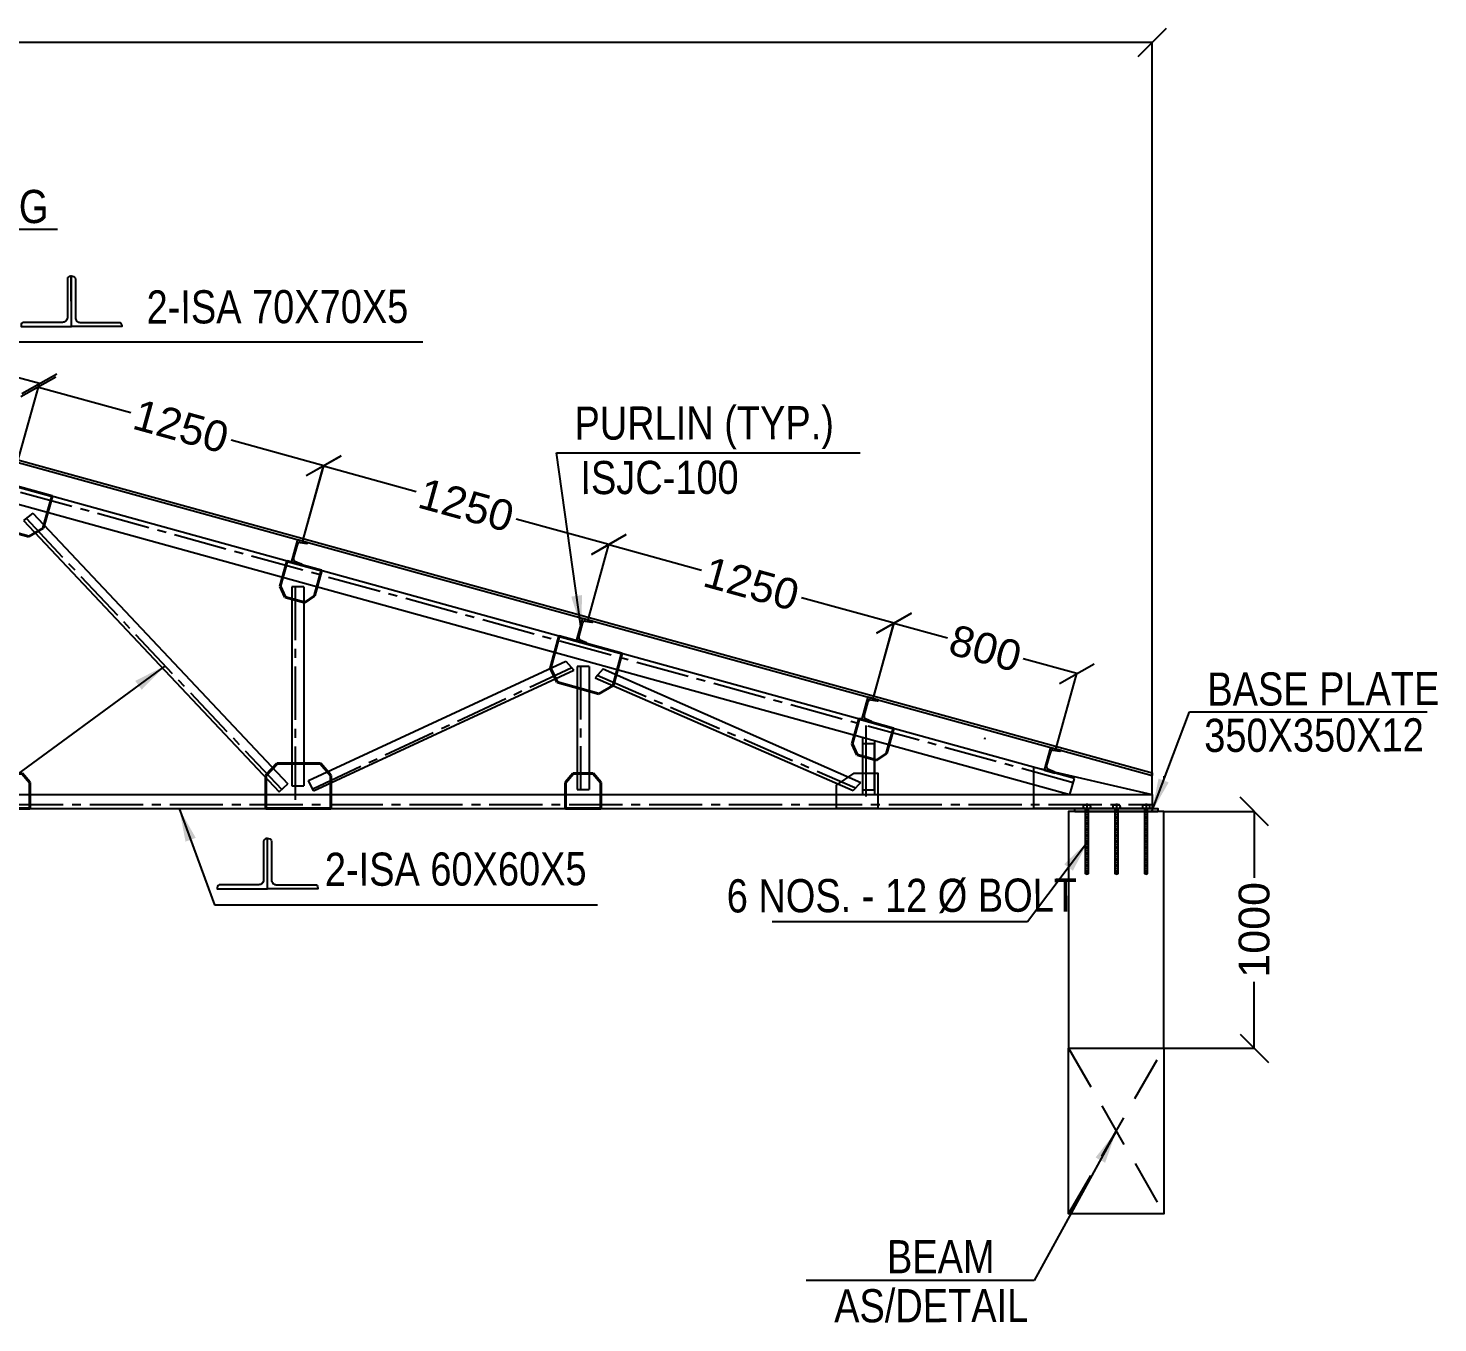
# Model space of a CAD drawing. Header units: inches. Extents: x 1789308 to 1948517, y 1504002 to 1708835.
# Drawn here: x 1883493 to 1892425, y 1570298 to 1578501 of the extents above; entities that cross this region are included whole.
import ezdxf
from ezdxf.enums import TextEntityAlignment as Align

# ---------------------------------------------------------------- set-up
doc = ezdxf.new("R2010")
doc.units = ezdxf.units.IN
doc.header["$LTSCALE"] = 0.015
doc.header["$MEASUREMENT"] = 0
doc.header["$PDMODE"] = 34
doc.header["$PDSIZE"] = -0.1
doc.linetypes.add('CENTER2', pattern=[1.125, 0.75, -0.125, 0.125, -0.125])
doc.linetypes.add('DASHED2', pattern=[0.375, 0.25, -0.125])
for name, color, linetype in [('DIM - GRID - STR', 7, 'Continuous'), ('DIM DEM', 191, 'Continuous'), ('ISA 75X75X6', 104, 'Continuous'), ('SHIFTING - STR', 1, 'Continuous')]:
    doc.layers.add(name, color=color, linetype=linetype)
for name, color, linetype, lineweight in [('PLATE', 1, 'Continuous', 25), ('TEXT', 7, 'Continuous', 5), ('TRUSS', 82, 'Continuous', 25), ('TRUSS - STR', 6, 'Continuous', 25)]:
    doc.layers.add(name, color=color, linetype=linetype, lineweight=lineweight)
doc.styles.add('arial', font='ARIALN.TTF')
doc.styles.add('PRADEEP - STR', font='swissel.ttf')
doc.dimstyles.new('GRID DIM', dxfattribs={"dimtxt": 350, "dimasz": 250, "dimexe": 0.1, "dimexo": 0.1, "dimgap": 0.09, "dimtad": 0, "dimdec": 0, "dimzin": 0, "dimdsep": 46, "dimtxsty": 'PRADEEP - STR', "dimblk": 'OBLIQUE', "dimcen": 0.09, "dimclrd": 73, "dimclre": 73, "dimclrt": 256, "dimadec": 0, "dimazin": 0, "dimtfac": 1, "dimtdec": 0, "dimtofl": 0, "dimtmove": 1, "dimatfit": 3, "dimfxl": 1.25, "dimtolj": 1, "dimtzin": 0, "dimlwd": -1, "dimlwe": -1, "dimarcsym": 2})

# ---------------------------------------------------------------- blocks, each defined once
blk = doc.blocks.new('A$C533A03B5')
at = {"color": 4}
for p, q in [((-22.5, 100), (22.5, 100)), ((-22.5, 0), (-22.5, 100)), ((-17.8, 17.7), (-17.8, 82.3)), ((-9.7, 91.2), (18.5, 94.7)), ((-22.5, 0), (22.5, 0)), ((-9.7, 8.8), (18.5, 5.3)), ((22.5, 0), (22.5, 0.8))]:
    blk.add_line(p, q, dxfattribs=at)
for centre, radius, start, end in [((-8.8, 82.3), 9, 96, 180), ((17.9, 99.3), 4.61, 276.51912, 8.94651), ((-8.8, 17.7), 9, 180, 264), ((18, 0.8), 4.5, 0, 84)]:
    blk.add_arc(centre, radius, start, end, dxfattribs=at)
blk = doc.blocks.new('A$C1F354469')
at = {"layer": 'PLATE', "color": 3, "lineweight": 40}
for p, q in [((-75, 109.9), (-42.5, 149)), ((-42.5, 149), (42.5, 149)), ((75, 109.9), (42.5, 149)), ((-75, 0), (-75, 109.9)), ((75, 109.9), (75, 0)), ((75, 0), (-75, 0))]:
    blk.add_line(p, q, dxfattribs=at)
blk = doc.blocks.new('A$C67564977')
at = {"layer": 'PLATE', "color": 3, "lineweight": 40}
for p, q in [((-132.6, -36.6), (132.6, 36.6)), ((132.6, 36.6), (169.9, -98.7)), ((-95.4, -171.2), (-132.6, -36.6)), ((140.6, -158.3), (169.9, -98.7)), ((-34.9, -206.8), (-95.4, -171.2)), ((140.6, -158.3), (-34.9, -206.8))]:
    blk.add_line(p, q, dxfattribs=at)
blk = doc.blocks.new('A$C08990B8F')
at = {"layer": 'PLATE', "color": 3}
blk.add_lwpolyline([(87.5, 0), (87.5, 99.7), (12.5, 150), (-87.5, 150), (-87.5, 0)], close=True, dxfattribs=at)
blk = doc.blocks.new('_Oblique')
at = {"color": 0, "linetype": 'ByBlock', "lineweight": -2}
blk.add_line((-0.5, -0.5), (0.5, 0.5), dxfattribs=at)
blk = doc.blocks.new('A$C02755AB6')
at = {"layer": 'ISA 75X75X6', "color": 2}
blk.add_lwpolyline([(-0.0054, 0.0634), (-0.0054, 0.0117, -0.414214), (-0.0117, 0.0054), (-0.0635, 0.0054, 0.414214), (-0.0675, 0.0013), (-0.0675, 0), (0, 0), (0, 0.0675), (-0.0014, 0.0675, 0.414214)], format="xyb", close=True, dxfattribs=at)
blk = doc.blocks.new('*D341')
at = {"layer": 'Defpoints', "color": 0, "transparency": 16777216}
for p in [(9873.6, 2475), (11166.4, 2460.5), (11078.6, 2142.5)]:
    blk.add_point(p, dxfattribs=at)
at = {"layer": 'DIM - GRID - STR', "color": 73, "linetype": 'ByBlock', "transparency": 16777216}
for p, q in [((9873.6, 2475.1), (9961.3, 2793.1)), ((9961.3, 2793), (10352.2, 2685.1)), ((11166.4, 2460.5), (10775.5, 2568.3)), ((11078.7, 2142.6), (11166.4, 2460.6))]:
    blk.add_line(p, q, dxfattribs=at)
at = {"layer": 'DIM - GRID - STR', "color": 73, "transparency": 16777216, "xscale": 120, "yscale": 120, "zscale": 120}
for p, rotation in [((9961.3, 2793), 164.5751221282006), ((11166.4, 2460.5), 344.5751221282006)]:
    blk.add_blockref('_Oblique', p, dxfattribs=dict(at, rotation=rotation))
at = {"layer": 'DIM - GRID - STR', "transparency": 16777216, "insert": (10563.8, 2626.7), "char_height": 130, "attachment_point": 5, "rotation": 344.57512, "style": 'PRADEEP - STR'}
blk.add_mtext('\\A1;1250', dxfattribs=at)
blk = doc.blocks.new('*D342')
at = {"layer": 'Defpoints', "color": 0, "transparency": 16777216}
for p in [(11078.6, 2142.5), (12370.9, 2127.7), (12283.2, 1810.1)]:
    blk.add_point(p, dxfattribs=at)
at = {"layer": 'DIM - GRID - STR', "color": 73, "linetype": 'ByBlock', "transparency": 16777216}
for p, q in [((11078.7, 2142.6), (11166.3, 2460.2)), ((11166.3, 2460.1), (11557, 2352.3)), ((12370.9, 2127.7), (11980.2, 2235.5)), ((12283.3, 1810.2), (12370.9, 2127.8))]:
    blk.add_line(p, q, dxfattribs=at)
at = {"layer": 'DIM - GRID - STR', "color": 73, "transparency": 16777216, "xscale": 120, "yscale": 120, "zscale": 120}
for p, rotation in [((11166.3, 2460.1), 164.5751221234735), ((12370.9, 2127.7), 344.5751221234735)]:
    blk.add_blockref('_Oblique', p, dxfattribs=dict(at, rotation=rotation))
at = {"layer": 'DIM - GRID - STR', "transparency": 16777216, "insert": (11768.6, 2293.9), "char_height": 130, "attachment_point": 5, "rotation": 344.57512, "style": 'PRADEEP - STR'}
blk.add_mtext('\\A1;1250', dxfattribs=at)
blk = doc.blocks.new('*D343')
at = {"layer": 'Defpoints', "color": 0, "transparency": 16777216}
for p in [(12283.2, 1810.1), (13575.9, 1795.4), (13488.2, 1477.6)]:
    blk.add_point(p, dxfattribs=at)
at = {"layer": 'DIM - GRID - STR', "color": 73, "linetype": 'ByBlock', "transparency": 16777216}
for p, q in [((12283.3, 1810.2), (12370.9, 2127.9)), ((12370.9, 2127.8), (12761.8, 2020)), ((13575.9, 1795.4), (13185, 1903.2)), ((13488.2, 1477.7), (13575.9, 1795.5))]:
    blk.add_line(p, q, dxfattribs=at)
at = {"layer": 'DIM - GRID - STR', "color": 73, "transparency": 16777216, "xscale": 120, "yscale": 120, "zscale": 120}
for p, rotation in [((12370.9, 2127.8), 164.5751221234735), ((13575.9, 1795.4), 344.5751221234735)]:
    blk.add_blockref('_Oblique', p, dxfattribs=dict(at, rotation=rotation))
at = {"layer": 'DIM - GRID - STR', "transparency": 16777216, "insert": (12973.4, 1961.6), "char_height": 130, "attachment_point": 5, "rotation": 344.57512, "style": 'PRADEEP - STR'}
blk.add_mtext('\\A1;1250', dxfattribs=at)
blk = doc.blocks.new('*D345')
at = {"layer": 'Defpoints', "color": 0, "transparency": 16777216}
for p in [(8668.6, 2807.4), (9965.3, 2807.3), (9900.2, 2571.4)]:
    blk.add_point(p, dxfattribs=at)
at = {"layer": 'DIM - GRID - STR', "color": 73, "linetype": 'ByBlock', "transparency": 16777216}
for p, q in [((8668.6, 2807.5), (8760.3, 3139.9)), ((8760.3, 3139.8), (9151.1, 3031.9)), ((9965.3, 2807.3), (9574.4, 2915.1)), ((9900.2, 2571.5), (9965.3, 2807.4))]:
    blk.add_line(p, q, dxfattribs=at)
at = {"layer": 'DIM - GRID - STR', "color": 73, "transparency": 16777216, "xscale": 120, "yscale": 120, "zscale": 120}
for p, rotation in [((8760.3, 3139.8), 164.5751221234735), ((9965.3, 2807.3), 344.5751221234735)]:
    blk.add_blockref('_Oblique', p, dxfattribs=dict(at, rotation=rotation))
at = {"layer": 'DIM - GRID - STR', "transparency": 16777216, "insert": (9362.8, 2973.5), "char_height": 130, "attachment_point": 5, "rotation": 344.57512, "style": 'PRADEEP - STR'}
blk.add_mtext('\\A1;1250', dxfattribs=at)
blk = doc.blocks.new('*D346')
at = {"layer": 'Defpoints', "color": 0, "transparency": 16777216}
for p in [(14715.1, 1000), (15097.5, 1000), (14715.1, 0)]:
    blk.add_point(p, dxfattribs=at)
at = {"layer": 'DIM - GRID - STR', "color": 73, "linetype": 'ByBlock', "transparency": 16777216}
for p, q in [((14715.2, 1000), (15097.6, 1000)), ((15097.5, 1000), (15097.5, 719.5)), ((15097.5, 0), (15097.5, 280.5)), ((14715.2, 0), (15097.6, 0))]:
    blk.add_line(p, q, dxfattribs=at)
at = {"layer": 'DIM - GRID - STR', "color": 73, "transparency": 16777216, "xscale": 120, "yscale": 120, "zscale": 120}
for p, rotation in [((15097.5, 1000), 90), ((15097.5, 0), 270)]:
    blk.add_blockref('_Oblique', p, dxfattribs=dict(at, rotation=rotation))
at = {"layer": 'DIM - GRID - STR', "transparency": 16777216, "insert": (15097.5, 500), "char_height": 130, "attachment_point": 5, "rotation": 90, "style": 'PRADEEP - STR'}
blk.add_mtext('\\A1;1000', dxfattribs=at)
blk = doc.blocks.new('A$C04F76162')
at = {"layer": 'TRUSS', "color": 1}
for points in [[(-175, 12), (175, 12)], [(-175, 0), (175, 0)]]:
    blk.add_lwpolyline(points, dxfattribs=at)
blk.add_lwpolyline([(-175, 12), (175, 12), (175, 0), (-175, 0)], close=True, dxfattribs=at)
blk = doc.blocks.new('*D247')
at = {"layer": 'Defpoints', "color": 0, "transparency": 16777216}
for p in [(1830640.4, 1589460.1), (1816690.4, 1586390.3), (1830640.4, 1586283.3)]:
    blk.add_point(p, dxfattribs=at)
at = {"layer": 'DIM - GRID - STR', "color": 73, "linetype": 'ByBlock', "transparency": 16777216}
for p, q in [((1816690.4, 1586390.4), (1816690.4, 1589460.2)), ((1816690.4, 1589460.1), (1823387.6, 1589460.1)), ((1830640.4, 1589460.1), (1823943.3, 1589460.1)), ((1830640.4, 1586283.4), (1830640.4, 1589460.2))]:
    blk.add_line(p, q, dxfattribs=at)
at = {"layer": 'DIM - GRID - STR', "color": 73, "transparency": 16777216, "xscale": 120, "yscale": 120, "zscale": 120, "rotation": 180}
blk.add_blockref('_Oblique', (1816690.4, 1589460.1), dxfattribs=at)
at = {"layer": 'DIM - GRID - STR', "color": 73, "transparency": 16777216, "xscale": 120, "yscale": 120, "zscale": 120}
blk.add_blockref('_Oblique', (1830640.4, 1589460.1), dxfattribs=at)
at = {"layer": 'DIM - GRID - STR', "transparency": 16777216, "insert": (1823665.4, 1589460.1), "char_height": 130, "attachment_point": 5, "style": 'PRADEEP - STR'}
blk.add_mtext('\\A1;13950', dxfattribs=at)
blk = doc.blocks.new('A$C1B5B027A')
at = {"layer": 'TRUSS', "color": 3}
blk.add_line((-12.5, 0), (12.5, 0), dxfattribs=at)
for points in [[(13.3, 14.2), (-13.3, 14.2)], [(-7.7, 0.2), (-7.7, -273.5), (6.3, -273.5), (6.3, 0)]]:
    blk.add_lwpolyline(points, dxfattribs=at)
at = {"layer": 'TRUSS', "color": 1, "linetype": 'CENTER2', "ltscale": 1500}
blk.add_lwpolyline([(-0.7, 21.6), (-0.7, -282.9)], dxfattribs=at)
at = {"layer": 'TRUSS', "color": 3}
for centre, start, end in [((-6.6, 7.5), 134.80348, 231.62434), ((6.6, 7.5), 308.37566, 45.19652)]:
    blk.add_arc(centre, 9.53, start, end, dxfattribs=at)
blk = doc.blocks.new('*D352')
at = {"layer": 'Defpoints', "color": 0, "transparency": 16777216}
for p in [(14347.9, 1582.5), (13485.7, 1470.4, 0), (14258.2, 1257.5, 0)]:
    blk.add_point(p, dxfattribs=at)
at = {"layer": 'DIM - GRID - STR', "color": 73, "linetype": 'ByBlock', "transparency": 16777216}
for p, q in [((13485.8, 1470.5), (13575.4, 1795.6)), ((13575.4, 1795.5), (13801.6, 1733.1)), ((14347.9, 1582.5), (14121.6, 1644.9)), ((14258.3, 1257.6), (14347.9, 1582.6))]:
    blk.add_line(p, q, dxfattribs=at)
at = {"layer": 'DIM - GRID - STR', "color": 73, "transparency": 16777216, "xscale": 120, "yscale": 120, "zscale": 120}
for p, rotation in [((13575.4, 1795.5), 164.5868384439704), ((14347.9, 1582.5), 344.5868384439704)]:
    blk.add_blockref('_Oblique', p, dxfattribs=dict(at, rotation=rotation))
at = {"layer": 'DIM - GRID - STR', "transparency": 16777216, "insert": (13961.6, 1689), "char_height": 130, "attachment_point": 5, "rotation": 344.58684, "style": 'PRADEEP - STR'}
blk.add_mtext('\\A1;800', dxfattribs=at)
blk = doc.blocks.new('A$C55F9615D')
at = {"layer": 'PLATE'}
for points in [[(13488.3, 1477.7), (13485.7, 1470.4)], [(13960, 1311.8), (13957.4, 1304.5)]]:
    blk.add_lwpolyline(points, dxfattribs=at)
at = {"layer": 'PLATE', "color": 3}
blk.add_lwpolyline([(14166.6, 1012.1), (14166.6, 1186.7), (14666.6, 1072.1), (14666.6, 1012.1), (14166.6, 1012.1)], dxfattribs=at)
at = {"layer": 'SHIFTING - STR', "color": 4, "ltscale": 1000}
for p, q in [((14337.5, 1139.6), (7436.5, 3043.7)), ((14666.6, 1072.1), (14666.6, 1012.1)), ((14666.8, 1072), (14666.8, 1012))]:
    blk.add_line(p, q, dxfattribs=at)
at = {"layer": 'SHIFTING - STR', "color": 5, "linetype": 'CENTER2', "ltscale": 20000}
for points in [[(14332.5, 1121.3), (7417.9, 3029.1), (716.8, 1180.9)], [(9909.1, 2238.5), (10989, 1092.6)], [(11046.5, 1949.3), (11046.5, 1029.1)], [(11120, 1096), (12214.3, 1607.8)], [(12251.5, 1612.9), (12251.5, 1092.2)], [(12322.3, 1575.3), (13410.6, 1101)], [(13456.6, 1363.5), (13456.6, 1029)], [(13456.4, 1285.2), (13456.4, 1091.3)], [(728.4, 1029.1), (14666.6, 1029.1)]]:
    blk.add_lwpolyline(points, dxfattribs=at)
at = {"layer": 'SHIFTING - STR', "color": 4, "ltscale": 1000}
for points in [[(7417.9, 2976.2), (14318.9, 1072.1)], [(9938.1, 2260.1), (9898.7, 2229.1)], [(9898.7, 2229.1), (10978.6, 1083.2)], [(9938.1, 2260.1), (11015.7, 1116.8)], [(11032.5, 1949.3), (11032.5, 1108.6)], [(11082.5, 1949.3), (11032.5, 1949.3)], [(11082.5, 1949.3), (11082.5, 1108.6)], [(11102.9, 1130.4), (12189.9, 1635.4)], [(12189.9, 1635.4), (12223.8, 1597)], [(12287.4, 1612.6), (12237.4, 1613)], [(12237.5, 1613), (12237.5, 1092.2)], [(12287.4, 1612.6), (12287.5, 1092.2)], [(11124, 1087.8), (12223.8, 1597)], [(12347.5, 1602.5), (12312.6, 1564.7)], [(12312.6, 1564.7), (13403.8, 1088.8)], [(12347.5, 1602.5), (13435.2, 1123.1)], [(13442.6, 1313.9), (13442.6, 1072)], [(13442.4, 1285.2), (13442.4, 1091.3)], [(13492.4, 1285.2), (13442.4, 1285.2)], [(13492.4, 1285.2), (13492.4, 1091.3)], [(13492.6, 1300.1), (13492.6, 1072)], [(14318.9, 1072.1), (14337.5, 1139.6)], [(728.4, 1072.1), (14666.6, 1072.1)], [(10978.6, 1083.2), (11015.7, 1116.8)], [(11032.5, 1108.6), (11082.5, 1108.6)], [(11124, 1087.8), (11102.9, 1130.4)], [(12237.5, 1092.2), (12287.5, 1092.2)], [(13403.8, 1088.8), (13435.2, 1123.1)], [(13442.4, 1091.3), (13492.4, 1091.3)], [(728.4, 1012.1), (14666.6, 1012.1)]]:
    blk.add_lwpolyline(points, dxfattribs=at)
at = {"layer": 'TRUSS', "color": 1}
for p, q in [((14666.6, 1162.9), (14666.6, 1152.6)), ((14715.1, 1149.5), (14715.1, 1139.1))]:
    blk.add_line(p, q, dxfattribs=at)
for points in [[(7537.8, 3119.5), (14666.6, 1152.6)], [(7541, 3129), (14666.6, 1162.9)]]:
    blk.add_lwpolyline(points, dxfattribs=at)
at = {"layer": 'TRUSS', "color": 4}
blk.add_lwpolyline([(14313.4, 0), (14716.1, 0), (14716.1, 1000), (14313.4, 1000)], close=True, dxfattribs=at)
at = {"layer": 'TRUSS - STR', "color": 3, "ltscale": 0.5}
blk.add_lwpolyline([(14313.4, 0), (14716.1, 0), (14716.1, -699.6), (14313.4, -700)], close=True, dxfattribs=at)
at = {"layer": 'TRUSS - STR', "color": 3, "linetype": 'DASHED2', "ltscale": 50000}
for points in [[(14313.4, -700), (14715.1, 0)], [(14313.4, 0), (14716.1, -699.6)]]:
    blk.add_lwpolyline(points, dxfattribs=at)
at = {"lineweight": -3, "extrusion": (4.57411e-16, -0.000231777, 1), "xscale": 3150.000000000006, "yscale": 3150.000000000006, "zscale": 3150.000000000006, "rotation": 359.9608856788817}
for p in [(10100.6, 3049, -0.7), (10929.3, 673.5, -0.2)]:
    blk.add_blockref('A$C02755AB6', p, dxfattribs=at)
at = {"lineweight": -3, "extrusion": (-4.57411e-16, -0.000231777, 1), "xscale": -3150.000000000006, "rotation": 0.03911432111834756}
for p, yscale, zscale in [((10100.6, 3049, -0.7), 3150.000000000025, 3150.000000000025), ((10929.3, 673.5, -0.2), 3150.000000000024, 3150.000000000024)]:
    blk.add_blockref('A$C02755AB6', p, dxfattribs=dict(at, yscale=yscale, zscale=zscale))
at = {"layer": 'PLATE', "xscale": -1}
for name, p in [('A$C67564977', (9886.6, 2367.9)), ('A$C67564977', (12293.9, 1704)), ('A$C1F354469', (9850.2, 1012.1)), ('A$C1F354469', (12262.5, 1012.1)), ('A$C08990B8F', (13419.7, 1012.1))]:
    blk.add_blockref(name, p, dxfattribs=at)
for name, p, rotation in [('A$C1F354469', (11084.8, 2037.5), 164.5805786495289), ('A$C1F354469', (13500.8, 1371.1), 164.5805786495841), ('A$C67564977', (11059.2, 1012.1), 195.4248778717964)]:
    blk.add_blockref(name, p, dxfattribs=dict(at, rotation=rotation))
at = {"layer": 'TRUSS', "rotation": 344.5751221285044}
for p in [(11051.8, 2046.2), (11052, 2046.1), (12256.7, 1713.7), (12256.9, 1713.6), (13461.7, 1381.3), (13461.9, 1381.2), (14232.9, 1168.5)]:
    blk.add_blockref('A$C533A03B5', p, dxfattribs=at)
at = {"layer": 'TRUSS'}
for name, p in [('A$C1B5B027A', (14390.8, 1012)), ('A$C1B5B027A', (14515.8, 1012)), ('A$C1B5B027A', (14640.9, 1012)), ('A$C04F76162', (14515.1, 1000))]:
    blk.add_blockref(name, p, dxfattribs=at)
at = {"layer": 'TEXT', "color": 2, "style": 'arial'}
for s, rotation, p in [('ROOF COVERING', 359.86075, (9322, 3557.2, 0)), ('2-ISA 70X70X5', 0.13925, (10971.1, 3132.5, 0)), ('PURLIN (TYP.)', 0.13925, (12773.9, 2641.5, 0)), ('ISJC-100', 0.13925, (12585.2, 2411.2, 0)), ('BASE PLATE ', 0.13925, (15411.7, 1518.2)), ('350X350X12', 0.13925, (15349.9, 1322.6)), ('2-ISA 60X60X5', 0.13925, (11724.3, 757, 0)), ('BEAM', 0.13925, (13773.3, -880.4)), ('AS/DETAIL', 0.13925, (13732.7, -1087.4))]:
    blk.add_text(s, height=140, rotation=rotation, dxfattribs=at).set_placement(p, align=Align.MIDDLE_CENTER)
at = {"layer": 'TEXT', "color": 2, "insert": (13608.8, 715.3, 0), "char_height": 140, "width": 1462.29, "attachment_point": 2, "rotation": 0.13925, "style": 'arial'}
blk.add_mtext('6 NOS. - 12 %%C BOLT ', dxfattribs=at)
at = {"layer": 'DIM - GRID - STR'}
dim = blk.add_linear_dim(base=(14666.8, 4248.8), p1=(716.8, 1179), p2=(14666.8, 1072), dimstyle='GRID DIM', override={"dimtxt": 130, "dimasz": 120, "dimfxl": 0}, dxfattribs=at)
dim.commit()
dim.dimension.update_dxf_attribs({"geometry": '*D247', "text_midpoint": (7691.8, 4248.8), "insert": (-1815973.6, -1585211.3)})
for base, p1, p2, angle, picture, middle in [((9965.3, 2807.3), (8668.6, 2807.4), (9900.2, 2571.4), 164.57512, '*D345', (9362.8, 2973.5)), ((12370.9, 2127.7), (11078.6, 2142.5), (12283.2, 1810.1), 164.57512, '*D342', (11768.6, 2293.9)), ((13575.9, 1795.4), (12283.2, 1810.1), (13488.2, 1477.6), 164.57512, '*D343', (12973.4, 1961.6)), ((15097.5, 1000), (14715.1, 0), (14715.1, 1000), 90, '*D346', (15097.5, 500))]:
    dim = blk.add_linear_dim(base=base, p1=p1, p2=p2, angle=angle, dimstyle='GRID DIM', override={"dimtxt": 130, "dimasz": 120, "dimfxl": 0}, dxfattribs=at)
    dim.commit()
    dim.dimension.update_dxf_attribs({"geometry": picture, "text_midpoint": middle})
dim = blk.add_aligned_dim(p1=(9873.6, 2475), p2=(11078.6, 2142.5), distance=329.9, dimstyle='GRID DIM', override={"dimtxt": 130, "dimasz": 120, "dimfxl": 0}, dxfattribs=at)
dim.commit()
dim.dimension.update_dxf_attribs({"geometry": '*D341', "text_midpoint": (10563.8, 2626.7)})
dim = blk.add_aligned_dim(p1=(13485.7, 1470.4), p2=(14258.2, 1257.5), distance=337.2, text='800', dimstyle='GRID DIM', override={"dimtxt": 130, "dimasz": 120, "dimfxl": 0}, dxfattribs=at)
dim.commit()
dim.dimension.update_dxf_attribs({"geometry": '*D352', "text_midpoint": (13961.6, 1689, 0)})
at = {"layer": 'DIM DEM'}
for points in [[(8355.2, 2904.4), (8529.7, 3459.2), (10041.9, 3459.2)], [(9629, 2438.7), (9852.7, 2983.4), (11585.1, 2983.4)], [(12254.7, 1772.4), (12149.4, 2515.6), (13432.2, 2515.6)], [(10496.7, 1615.8), (8900, 442.9), (8628.8, 442.9)], [(14665.1, 1000, 0), (14824.3, 1420.8, 0), (15827.5, 1420.8, 0)], [(10556.3, 1012), (10704.9, 606.2), (12323.3, 606.2)], [(14397.1, 875.3, 0), (14139.7, 533.5, 0), (13061.2, 533.5, 0)], [(14514.8, -349.9, 0), (14168.4, -981.6, 0), (13204.7, -981.6, 0)]]:
    blk.add_leader(points, dimstyle='GRID DIM', override={"dimasz": 140, "dimclrd": 256, "dimfxl": 0.1}, dxfattribs=at)

msp = doc.modelspace()

# ---------------------------------------------------------------- block references
at = {"layer": 'PLATE', "xscale": 1.5, "yscale": 1.5, "zscale": 1.5}
msp.add_blockref('A$C55F9615D', (1868615.6, 1572037.7), dxfattribs=at)

doc.saveas('drawing.dxf')
